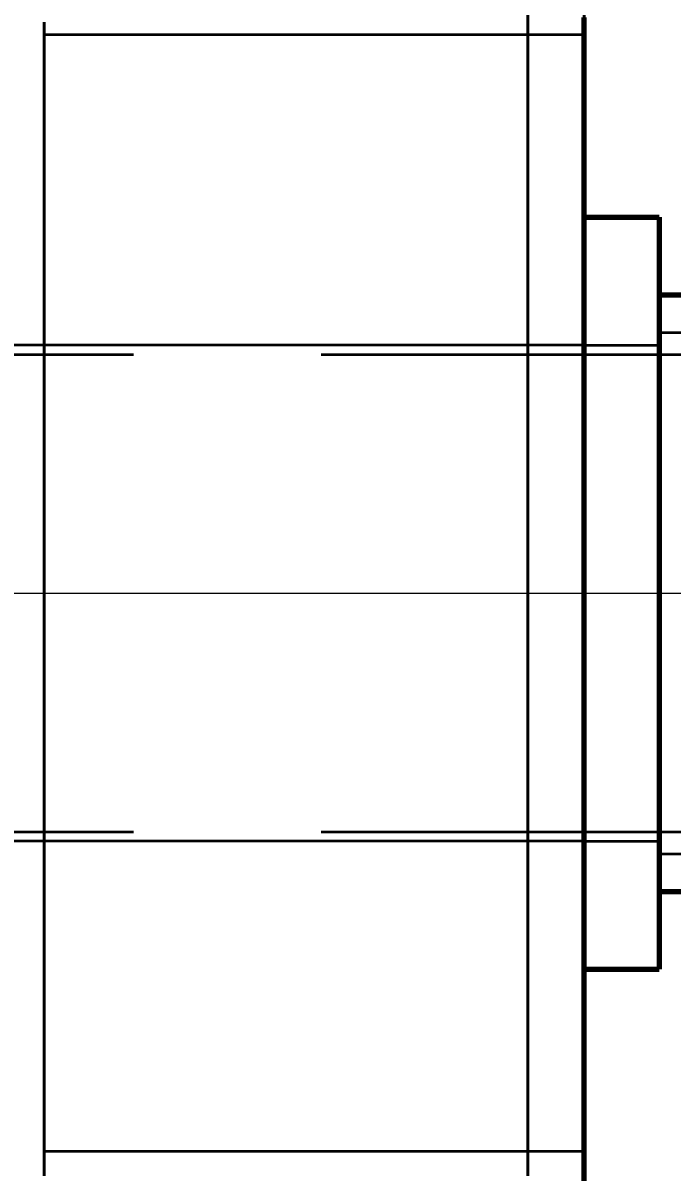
# Model space of a CAD drawing. Header units: millimetres. Extents: x 0 to 2382, y 0 to 420.
# Drawn here: x 141.8 to 145.26, y 226.62 to 232.74 of the extents above; entities that cross this region are included whole.
import ezdxf

# ---------------------------------------------------------------- set-up
doc = ezdxf.new("R2010")
doc.units = ezdxf.units.MM
doc.linetypes.add('IRAM-E-TRAZOS', pattern=[5, 4, -1])
doc.linetypes.add('IRAM-F-TRAZO-PUNTO', pattern=[20, 15, -2, 1, -2])
for name, color, linetype, lineweight in [('01-VISIBLE', 7, 'CONTINUOUS', 70), ('02-OCULTA', 4, 'IRAM-E-TRAZOS', 35), ('03-EJE', 1, 'IRAM-F-TRAZO-PUNTO', 18), ('04-COTA', 3, 'CONTINUOUS', 18)]:
    doc.layers.add(name, color=color, linetype=linetype, lineweight=lineweight)
doc.styles.add('ISO3098', font='isocpeur.ttf')
doc.dimstyles.new('FLAMA-IRAM', dxfattribs={"dimtxt": 3.5, "dimasz": 3.5, "dimexe": 2, "dimexo": 1.5, "dimgap": 1, "dimtad": 1, "dimdec": 1, "dimtxsty": 'ISO3098', "dimblk": 'IRAM_FLECHA', "dimblk1": 'IRAM_FLECHA', "dimblk2": 'IRAM_FLECHA', "dimcen": 2.5, "dimclrd": 256, "dimclre": 256, "dimclrt": 256, "dimazin": 3, "dimtfac": 1, "dimtmove": 0, "dimatfit": 3, "dimlwd": 18, "dimlwe": 18})

# ---------------------------------------------------------------- blocks, each defined once
blk = doc.blocks.new('IRAM_FLECHA')
blk.add_solid([(0, 0), (-1, 0.125), (-1, -0.125)])

msp = doc.modelspace()

# ---------------------------------------------------------------- linework, layer by layer
at = {"layer": '01-VISIBLE'}
for p, q in [((144.7909, 231.7094), (145.1909, 231.7094)), ((145.1909, 231.2969), (178.3909, 231.2969)), ((145.1909, 228.1219), (178.3909, 228.1219)), ((144.7909, 227.7094), (145.1909, 227.7094))]:
    msp.add_line(p, q, dxfattribs=at)
for points in [[(144.7909, 226.5594), (144.7909, 226.6469), (144.7909, 226.7344), (144.7909, 226.8219), (144.7909, 226.9094), (144.7909, 226.9969), (144.7909, 227.0844), (144.7909, 227.1719), (144.7909, 227.2594), (144.7909, 227.3469), (144.7909, 227.4344), (144.7909, 227.5219), (144.7909, 227.6094), (144.7909, 227.6969), (144.7909, 227.7844), (144.7909, 227.8719), (144.7909, 227.9594), (144.7909, 228.0469), (144.7909, 228.1344), (144.7909, 228.2219), (144.7909, 228.3094), (144.7909, 228.3969), (144.7909, 228.4844), (144.7909, 228.5719), (144.7909, 228.6594), (144.7909, 228.7469), (144.7909, 228.8344), (144.7909, 228.9219), (144.7909, 229.0094), (144.7909, 229.0969), (144.7909, 229.1844), (144.7909, 229.2719), (144.7909, 229.3594), (144.7909, 229.4469), (144.7909, 229.5344), (144.7909, 229.6219), (144.7909, 229.7094), (144.7909, 229.7969), (144.7909, 229.8844), (144.7909, 229.9719), (144.7909, 230.0594), (144.7909, 230.1469), (144.7909, 230.2344), (144.7909, 230.3219), (144.7909, 230.4094), (144.7909, 230.4969), (144.7909, 230.5844), (144.7909, 230.6719), (144.7909, 230.7594), (144.7909, 230.8469), (144.7909, 230.9344), (144.7909, 231.0219), (144.7909, 231.1094), (144.7909, 231.1969), (144.7909, 231.2844), (144.7909, 231.3719), (144.7909, 231.4594), (144.7909, 231.5469), (144.7909, 231.6344), (144.7909, 231.7219), (144.7909, 231.8094), (144.7909, 231.8969), (144.7909, 231.9844), (144.7909, 232.0719), (144.7909, 232.1594), (144.7909, 232.2469), (144.7909, 232.3344), (144.7909, 232.4219), (144.7909, 232.5094), (144.7909, 232.5969), (144.7909, 232.6844), (144.7909, 232.7719)], [(145.1909, 231.7094), (145.1909, 231.6594), (145.1909, 231.6094), (145.1909, 231.5594), (145.1909, 231.5094), (145.1909, 231.4594), (145.1909, 231.4094), (145.1909, 231.3594), (145.1909, 231.3094), (145.1909, 231.2594), (145.1909, 231.2094), (145.1909, 231.1594), (145.1909, 231.1094), (145.1909, 231.0594), (145.1909, 231.0094), (145.1909, 230.9594), (145.1909, 230.9094), (145.1909, 230.8594), (145.1909, 230.8094), (145.1909, 230.7594), (145.1909, 230.7094), (145.1909, 230.6594), (145.1909, 230.6094), (145.1909, 230.5594), (145.1909, 230.5094), (145.1909, 230.4594), (145.1909, 230.4094), (145.1909, 230.3594), (145.1909, 230.3094), (145.1909, 230.2594), (145.1909, 230.2094), (145.1909, 230.1594), (145.1909, 230.1094), (145.1909, 230.0594), (145.1909, 230.0094), (145.1909, 229.9594), (145.1909, 229.9094), (145.1909, 229.8594), (145.1909, 229.8094), (145.1909, 229.7594), (145.1909, 229.7094), (145.1909, 229.6594), (145.1909, 229.6094), (145.1909, 229.5594), (145.1909, 229.5094), (145.1909, 229.4594), (145.1909, 229.4094), (145.1909, 229.3594), (145.1909, 229.3094), (145.1909, 229.2594), (145.1909, 229.2094), (145.1909, 229.1594), (145.1909, 229.1094), (145.1909, 229.0594), (145.1909, 229.0094), (145.1909, 228.9594), (145.1909, 228.9094), (145.1909, 228.8594), (145.1909, 228.8094), (145.1909, 228.7594), (145.1909, 228.7094), (145.1909, 228.6594), (145.1909, 228.6094), (145.1909, 228.5594), (145.1909, 228.5094), (145.1909, 228.4594), (145.1909, 228.4094), (145.1909, 228.3594), (145.1909, 228.3094), (145.1909, 228.2594), (145.1909, 228.2094), (145.1909, 228.1594), (145.1909, 228.1094), (145.1909, 228.0594), (145.1909, 228.0094), (145.1909, 227.9594), (145.1909, 227.9094), (145.1909, 227.8594), (145.1909, 227.8094), (145.1909, 227.7594), (145.1909, 227.7094)]]:
    msp.add_lwpolyline(points, dxfattribs=at)
at = {"layer": '02-OCULTA'}
for p, q in [((144.7909, 232.6794), (141.9159, 232.6794)), ((145.1909, 231.0969), (178.3909, 231.0969)), ((144.7909, 231.0294), (138.7909, 231.0294)), ((144.7909, 231.0294), (145.1909, 231.0294)), ((138.3909, 230.9794), (185.1909, 230.9794)), ((138.3909, 228.4394), (185.1909, 228.4394)), ((144.7909, 228.3894), (138.7909, 228.3894)), ((144.7909, 228.3894), (145.1909, 228.3894)), ((145.1909, 228.3219), (178.3909, 228.3219)), ((144.7909, 226.7394), (141.9159, 226.7394))]:
    msp.add_line(p, q, dxfattribs=at)
for points in [[(141.9159, 226.6094), (141.9159, 226.6714), (141.9159, 226.7334), (141.9159, 226.7954), (141.9159, 226.8574), (141.9159, 226.9194), (141.9159, 226.9814), (141.9159, 227.0434), (141.9159, 227.1054), (141.9159, 227.1674), (141.9159, 227.2294), (141.9159, 227.2914), (141.9159, 227.3534), (141.9159, 227.4154), (141.9159, 227.4774), (141.9159, 227.5394), (141.9159, 227.6014), (141.9159, 227.6634), (141.9159, 227.7254), (141.9159, 227.7874), (141.9159, 227.8494), (141.9159, 227.9114), (141.9159, 227.9734), (141.9159, 228.0354), (141.9159, 228.0974), (141.9159, 228.1594), (141.9159, 228.2214), (141.9159, 228.2834), (141.9159, 228.3454), (141.9159, 228.4074), (141.9159, 228.4694), (141.9159, 228.5314), (141.9159, 228.5934), (141.9159, 228.6554), (141.9159, 228.7174), (141.9159, 228.7794), (141.9159, 228.8414), (141.9159, 228.9034), (141.9159, 228.9654), (141.9159, 229.0274), (141.9159, 229.0894), (141.9159, 229.1514), (141.9159, 229.2134), (141.9159, 229.2754), (141.9159, 229.3374), (141.9159, 229.3994), (141.9159, 229.4614), (141.9159, 229.5234), (141.9159, 229.5854), (141.9159, 229.6474), (141.9159, 229.7094), (141.9159, 229.7714), (141.9159, 229.8334), (141.9159, 229.8954), (141.9159, 229.9574), (141.9159, 230.0194), (141.9159, 230.0814), (141.9159, 230.1434), (141.9159, 230.2054), (141.9159, 230.2674), (141.9159, 230.3294), (141.9159, 230.3914), (141.9159, 230.4534), (141.9159, 230.5154), (141.9159, 230.5774), (141.9159, 230.6394), (141.9159, 230.7014), (141.9159, 230.7634), (141.9159, 230.8254), (141.9159, 230.8874), (141.9159, 230.9494), (141.9159, 231.0114), (141.9159, 231.0734), (141.9159, 231.1354), (141.9159, 231.1974), (141.9159, 231.2594), (141.9159, 231.3214), (141.9159, 231.3834), (141.9159, 231.4454), (141.9159, 231.5074), (141.9159, 231.5694), (141.9159, 231.6314), (141.9159, 231.6934), (141.9159, 231.7554), (141.9159, 231.8174), (141.9159, 231.8794), (141.9159, 231.9414), (141.9159, 232.0034), (141.9159, 232.0654), (141.9159, 232.1274), (141.9159, 232.1894), (141.9159, 232.2514), (141.9159, 232.3134), (141.9159, 232.3754), (141.9159, 232.4374), (141.9159, 232.4994), (141.9159, 232.5614), (141.9159, 232.6234), (141.9159, 232.6854), (141.9159, 232.7474)], [(141.9159, 232.7474), (141.9159, 232.6854), (141.9159, 232.6234), (141.9159, 232.5614), (141.9159, 232.4994), (141.9159, 232.4374), (141.9159, 232.3754), (141.9159, 232.3134), (141.9159, 232.2514), (141.9159, 232.1894), (141.9159, 232.1274), (141.9159, 232.0654), (141.9159, 232.0034), (141.9159, 231.9414), (141.9159, 231.8794), (141.9159, 231.8174), (141.9159, 231.7554), (141.9159, 231.6934), (141.9159, 231.6314), (141.9159, 231.5694), (141.9159, 231.5074), (141.9159, 231.4454), (141.9159, 231.3834), (141.9159, 231.3214), (141.9159, 231.2594), (141.9159, 231.1974), (141.9159, 231.1354), (141.9159, 231.0734), (141.9159, 231.0114), (141.9159, 230.9494), (141.9159, 230.8874), (141.9159, 230.8254), (141.9159, 230.7634), (141.9159, 230.7014), (141.9159, 230.6394), (141.9159, 230.5774), (141.9159, 230.5154), (141.9159, 230.4534), (141.9159, 230.3914), (141.9159, 230.3294), (141.9159, 230.2674), (141.9159, 230.2054), (141.9159, 230.1434), (141.9159, 230.0814), (141.9159, 230.0194), (141.9159, 229.9574), (141.9159, 229.8954), (141.9159, 229.8334), (141.9159, 229.7714), (141.9159, 229.7094), (141.9159, 229.6474), (141.9159, 229.5854), (141.9159, 229.5234), (141.9159, 229.4614), (141.9159, 229.3994), (141.9159, 229.3374), (141.9159, 229.2754), (141.9159, 229.2134), (141.9159, 229.1514), (141.9159, 229.0894), (141.9159, 229.0274), (141.9159, 228.9654), (141.9159, 228.9034), (141.9159, 228.8414), (141.9159, 228.7794), (141.9159, 228.7174), (141.9159, 228.6554), (141.9159, 228.5934), (141.9159, 228.5314), (141.9159, 228.4694), (141.9159, 228.4074), (141.9159, 228.3454), (141.9159, 228.2834), (141.9159, 228.2214), (141.9159, 228.1594), (141.9159, 228.0974), (141.9159, 228.0354), (141.9159, 227.9734), (141.9159, 227.9114), (141.9159, 227.8494), (141.9159, 227.7874), (141.9159, 227.7254), (141.9159, 227.6634), (141.9159, 227.6014), (141.9159, 227.5394), (141.9159, 227.4774), (141.9159, 227.4154), (141.9159, 227.3534), (141.9159, 227.2914), (141.9159, 227.2294), (141.9159, 227.1674), (141.9159, 227.1054), (141.9159, 227.0434), (141.9159, 226.9814), (141.9159, 226.9194), (141.9159, 226.8574), (141.9159, 226.7954), (141.9159, 226.7334), (141.9159, 226.6714), (141.9159, 226.6094)], [(144.4909, 226.6224), (144.4909, 226.6854), (144.4909, 226.7484), (144.4909, 226.8114), (144.4909, 226.8744), (144.4909, 226.9374), (144.4909, 227.0004), (144.4909, 227.0634), (144.4909, 227.1264), (144.4909, 227.1894), (144.4909, 227.2524), (144.4909, 227.3154), (144.4909, 227.3784), (144.4909, 227.4414), (144.4909, 227.5044), (144.4909, 227.5674), (144.4909, 227.6304), (144.4909, 227.6934), (144.4909, 227.7564), (144.4909, 227.8194), (144.4909, 227.8824), (144.4909, 227.9454), (144.4909, 228.0084), (144.4909, 228.0714), (144.4909, 228.1344), (144.4909, 228.1974), (144.4909, 228.2604), (144.4909, 228.3234), (144.4909, 228.3864), (144.4909, 228.4494), (144.4909, 228.5124), (144.4909, 228.5754), (144.4909, 228.6384), (144.4909, 228.7014), (144.4909, 228.7644), (144.4909, 228.8274), (144.4909, 228.8904), (144.4909, 228.9534), (144.4909, 229.0164), (144.4909, 229.0794), (144.4909, 229.1424), (144.4909, 229.2054), (144.4909, 229.2684), (144.4909, 229.3314), (144.4909, 229.3944), (144.4909, 229.4574), (144.4909, 229.5204), (144.4909, 229.5834), (144.4909, 229.6464), (144.4909, 229.7094), (144.4909, 229.7724), (144.4909, 229.8354), (144.4909, 229.8984), (144.4909, 229.9614), (144.4909, 230.0244), (144.4909, 230.0874), (144.4909, 230.1504), (144.4909, 230.2134), (144.4909, 230.2764), (144.4909, 230.3394), (144.4909, 230.4024), (144.4909, 230.4654), (144.4909, 230.5284), (144.4909, 230.5914), (144.4909, 230.6544), (144.4909, 230.7174), (144.4909, 230.7804), (144.4909, 230.8434), (144.4909, 230.9064), (144.4909, 230.9694), (144.4909, 231.0324), (144.4909, 231.0954), (144.4909, 231.1584), (144.4909, 231.2214), (144.4909, 231.2844), (144.4909, 231.3474), (144.4909, 231.4104), (144.4909, 231.4734), (144.4909, 231.5364), (144.4909, 231.5994), (144.4909, 231.6624), (144.4909, 231.7254), (144.4909, 231.7884), (144.4909, 231.8514), (144.4909, 231.9144), (144.4909, 231.9774), (144.4909, 232.0404), (144.4909, 232.1034), (144.4909, 232.1664), (144.4909, 232.2294), (144.4909, 232.2924), (144.4909, 232.3554), (144.4909, 232.4184), (144.4909, 232.4814), (144.4909, 232.5444), (144.4909, 232.6074), (144.4909, 232.6704), (144.4909, 232.7334), (144.4909, 232.7964)], [(144.4909, 232.7964), (144.4909, 232.7334), (144.4909, 232.6704), (144.4909, 232.6074), (144.4909, 232.5444), (144.4909, 232.4814), (144.4909, 232.4184), (144.4909, 232.3554), (144.4909, 232.2924), (144.4909, 232.2294), (144.4909, 232.1664), (144.4909, 232.1034), (144.4909, 232.0404), (144.4909, 231.9774), (144.4909, 231.9144), (144.4909, 231.8514), (144.4909, 231.7884), (144.4909, 231.7254), (144.4909, 231.6624), (144.4909, 231.5994), (144.4909, 231.5364), (144.4909, 231.4734), (144.4909, 231.4104), (144.4909, 231.3474), (144.4909, 231.2844), (144.4909, 231.2214), (144.4909, 231.1584), (144.4909, 231.0954), (144.4909, 231.0324), (144.4909, 230.9694), (144.4909, 230.9064), (144.4909, 230.8434), (144.4909, 230.7804), (144.4909, 230.7174), (144.4909, 230.6544), (144.4909, 230.5914), (144.4909, 230.5284), (144.4909, 230.4654), (144.4909, 230.4024), (144.4909, 230.3394), (144.4909, 230.2764), (144.4909, 230.2134), (144.4909, 230.1504), (144.4909, 230.0874), (144.4909, 230.0244), (144.4909, 229.9614), (144.4909, 229.8984), (144.4909, 229.8354), (144.4909, 229.7724), (144.4909, 229.7094), (144.4909, 229.6464), (144.4909, 229.5834), (144.4909, 229.5204), (144.4909, 229.4574), (144.4909, 229.3944), (144.4909, 229.3314), (144.4909, 229.2684), (144.4909, 229.2054), (144.4909, 229.1424), (144.4909, 229.0794), (144.4909, 229.0164), (144.4909, 228.9534), (144.4909, 228.8904), (144.4909, 228.8274), (144.4909, 228.7644), (144.4909, 228.7014), (144.4909, 228.6384), (144.4909, 228.5754), (144.4909, 228.5124), (144.4909, 228.4494), (144.4909, 228.3864), (144.4909, 228.3234), (144.4909, 228.2604), (144.4909, 228.1974), (144.4909, 228.1344), (144.4909, 228.0714), (144.4909, 228.0084), (144.4909, 227.9454), (144.4909, 227.8824), (144.4909, 227.8194), (144.4909, 227.7564), (144.4909, 227.6934), (144.4909, 227.6304), (144.4909, 227.5674), (144.4909, 227.5044), (144.4909, 227.4414), (144.4909, 227.3784), (144.4909, 227.3154), (144.4909, 227.2524), (144.4909, 227.1894), (144.4909, 227.1264), (144.4909, 227.0634), (144.4909, 227.0004), (144.4909, 226.9374), (144.4909, 226.8744), (144.4909, 226.8114), (144.4909, 226.7484), (144.4909, 226.6854), (144.4909, 226.6224)], [(144.4909, 226.6094), (144.4909, 226.6714), (144.4909, 226.7334), (144.4909, 226.7954), (144.4909, 226.8574), (144.4909, 226.9194), (144.4909, 226.9814), (144.4909, 227.0434), (144.4909, 227.1054), (144.4909, 227.1674), (144.4909, 227.2294), (144.4909, 227.2914), (144.4909, 227.3534), (144.4909, 227.4154), (144.4909, 227.4774), (144.4909, 227.5394), (144.4909, 227.6014), (144.4909, 227.6634), (144.4909, 227.7254), (144.4909, 227.7874), (144.4909, 227.8494), (144.4909, 227.9114), (144.4909, 227.9734), (144.4909, 228.0354), (144.4909, 228.0974), (144.4909, 228.1594), (144.4909, 228.2214), (144.4909, 228.2834), (144.4909, 228.3454), (144.4909, 228.4074), (144.4909, 228.4694), (144.4909, 228.5314), (144.4909, 228.5934), (144.4909, 228.6554), (144.4909, 228.7174), (144.4909, 228.7794), (144.4909, 228.8414), (144.4909, 228.9034), (144.4909, 228.9654), (144.4909, 229.0274), (144.4909, 229.0894), (144.4909, 229.1514), (144.4909, 229.2134), (144.4909, 229.2754), (144.4909, 229.3374), (144.4909, 229.3994), (144.4909, 229.4614), (144.4909, 229.5234), (144.4909, 229.5854), (144.4909, 229.6474), (144.4909, 229.7094), (144.4909, 229.7714), (144.4909, 229.8334), (144.4909, 229.8954), (144.4909, 229.9574), (144.4909, 230.0194), (144.4909, 230.0814), (144.4909, 230.1434), (144.4909, 230.2054), (144.4909, 230.2674), (144.4909, 230.3294), (144.4909, 230.3914), (144.4909, 230.4534), (144.4909, 230.5154), (144.4909, 230.5774), (144.4909, 230.6394), (144.4909, 230.7014), (144.4909, 230.7634), (144.4909, 230.8254), (144.4909, 230.8874), (144.4909, 230.9494), (144.4909, 231.0114), (144.4909, 231.0734), (144.4909, 231.1354), (144.4909, 231.1974), (144.4909, 231.2594), (144.4909, 231.3214), (144.4909, 231.3834), (144.4909, 231.4454), (144.4909, 231.5074), (144.4909, 231.5694), (144.4909, 231.6314), (144.4909, 231.6934), (144.4909, 231.7554), (144.4909, 231.8174), (144.4909, 231.8794), (144.4909, 231.9414), (144.4909, 232.0034), (144.4909, 232.0654), (144.4909, 232.1274), (144.4909, 232.1894), (144.4909, 232.2514), (144.4909, 232.3134), (144.4909, 232.3754), (144.4909, 232.4374), (144.4909, 232.4994), (144.4909, 232.5614), (144.4909, 232.6234), (144.4909, 232.6854), (144.4909, 232.7474)], [(144.4909, 232.7474), (144.4909, 232.6854), (144.4909, 232.6234), (144.4909, 232.5614), (144.4909, 232.4994), (144.4909, 232.4374), (144.4909, 232.3754), (144.4909, 232.3134), (144.4909, 232.2514), (144.4909, 232.1894), (144.4909, 232.1274), (144.4909, 232.0654), (144.4909, 232.0034), (144.4909, 231.9414), (144.4909, 231.8794), (144.4909, 231.8174), (144.4909, 231.7554), (144.4909, 231.6934), (144.4909, 231.6314), (144.4909, 231.5694), (144.4909, 231.5074), (144.4909, 231.4454), (144.4909, 231.3834), (144.4909, 231.3214), (144.4909, 231.2594), (144.4909, 231.1974), (144.4909, 231.1354), (144.4909, 231.0734), (144.4909, 231.0114), (144.4909, 230.9494), (144.4909, 230.8874), (144.4909, 230.8254), (144.4909, 230.7634), (144.4909, 230.7014), (144.4909, 230.6394), (144.4909, 230.5774), (144.4909, 230.5154), (144.4909, 230.4534), (144.4909, 230.3914), (144.4909, 230.3294), (144.4909, 230.2674), (144.4909, 230.2054), (144.4909, 230.1434), (144.4909, 230.0814), (144.4909, 230.0194), (144.4909, 229.9574), (144.4909, 229.8954), (144.4909, 229.8334), (144.4909, 229.7714), (144.4909, 229.7094), (144.4909, 229.6474), (144.4909, 229.5854), (144.4909, 229.5234), (144.4909, 229.4614), (144.4909, 229.3994), (144.4909, 229.3374), (144.4909, 229.2754), (144.4909, 229.2134), (144.4909, 229.1514), (144.4909, 229.0894), (144.4909, 229.0274), (144.4909, 228.9654), (144.4909, 228.9034), (144.4909, 228.8414), (144.4909, 228.7794), (144.4909, 228.7174), (144.4909, 228.6554), (144.4909, 228.5934), (144.4909, 228.5314), (144.4909, 228.4694), (144.4909, 228.4074), (144.4909, 228.3454), (144.4909, 228.2834), (144.4909, 228.2214), (144.4909, 228.1594), (144.4909, 228.0974), (144.4909, 228.0354), (144.4909, 227.9734), (144.4909, 227.9114), (144.4909, 227.8494), (144.4909, 227.7874), (144.4909, 227.7254), (144.4909, 227.6634), (144.4909, 227.6014), (144.4909, 227.5394), (144.4909, 227.4774), (144.4909, 227.4154), (144.4909, 227.3534), (144.4909, 227.2914), (144.4909, 227.2294), (144.4909, 227.1674), (144.4909, 227.1054), (144.4909, 227.0434), (144.4909, 226.9814), (144.4909, 226.9194), (144.4909, 226.8574), (144.4909, 226.7954), (144.4909, 226.7334), (144.4909, 226.6714), (144.4909, 226.6094)], [(144.7909, 226.6224), (144.7909, 226.6854), (144.7909, 226.7484), (144.7909, 226.8114), (144.7909, 226.8744), (144.7909, 226.9374), (144.7909, 227.0004), (144.7909, 227.0634), (144.7909, 227.1264), (144.7909, 227.1894), (144.7909, 227.2524), (144.7909, 227.3154), (144.7909, 227.3784), (144.7909, 227.4414), (144.7909, 227.5044), (144.7909, 227.5674), (144.7909, 227.6304), (144.7909, 227.6934), (144.7909, 227.7564), (144.7909, 227.8194), (144.7909, 227.8824), (144.7909, 227.9454), (144.7909, 228.0084), (144.7909, 228.0714), (144.7909, 228.1344), (144.7909, 228.1974), (144.7909, 228.2604), (144.7909, 228.3234), (144.7909, 228.3864), (144.7909, 228.4494), (144.7909, 228.5124), (144.7909, 228.5754), (144.7909, 228.6384), (144.7909, 228.7014), (144.7909, 228.7644), (144.7909, 228.8274), (144.7909, 228.8904), (144.7909, 228.9534), (144.7909, 229.0164), (144.7909, 229.0794), (144.7909, 229.1424), (144.7909, 229.2054), (144.7909, 229.2684), (144.7909, 229.3314), (144.7909, 229.3944), (144.7909, 229.4574), (144.7909, 229.5204), (144.7909, 229.5834), (144.7909, 229.6464), (144.7909, 229.7094), (144.7909, 229.7724), (144.7909, 229.8354), (144.7909, 229.8984), (144.7909, 229.9614), (144.7909, 230.0244), (144.7909, 230.0874), (144.7909, 230.1504), (144.7909, 230.2134), (144.7909, 230.2764), (144.7909, 230.3394), (144.7909, 230.4024), (144.7909, 230.4654), (144.7909, 230.5284), (144.7909, 230.5914), (144.7909, 230.6544), (144.7909, 230.7174), (144.7909, 230.7804), (144.7909, 230.8434), (144.7909, 230.9064), (144.7909, 230.9694), (144.7909, 231.0324), (144.7909, 231.0954), (144.7909, 231.1584), (144.7909, 231.2214), (144.7909, 231.2844), (144.7909, 231.3474), (144.7909, 231.4104), (144.7909, 231.4734), (144.7909, 231.5364), (144.7909, 231.5994), (144.7909, 231.6624), (144.7909, 231.7254), (144.7909, 231.7884), (144.7909, 231.8514), (144.7909, 231.9144), (144.7909, 231.9774), (144.7909, 232.0404), (144.7909, 232.1034), (144.7909, 232.1664), (144.7909, 232.2294), (144.7909, 232.2924), (144.7909, 232.3554), (144.7909, 232.4184), (144.7909, 232.4814), (144.7909, 232.5444), (144.7909, 232.6074), (144.7909, 232.6704), (144.7909, 232.7334), (144.7909, 232.7964)], [(144.7909, 232.7964), (144.7909, 232.7334), (144.7909, 232.6704), (144.7909, 232.6074), (144.7909, 232.5444), (144.7909, 232.4814), (144.7909, 232.4184), (144.7909, 232.3554), (144.7909, 232.2924), (144.7909, 232.2294), (144.7909, 232.1664), (144.7909, 232.1034), (144.7909, 232.0404), (144.7909, 231.9774), (144.7909, 231.9144), (144.7909, 231.8514), (144.7909, 231.7884), (144.7909, 231.7254), (144.7909, 231.6624), (144.7909, 231.5994), (144.7909, 231.5364), (144.7909, 231.4734), (144.7909, 231.4104), (144.7909, 231.3474), (144.7909, 231.2844), (144.7909, 231.2214), (144.7909, 231.1584), (144.7909, 231.0954), (144.7909, 231.0324), (144.7909, 230.9694), (144.7909, 230.9064), (144.7909, 230.8434), (144.7909, 230.7804), (144.7909, 230.7174), (144.7909, 230.6544), (144.7909, 230.5914), (144.7909, 230.5284), (144.7909, 230.4654), (144.7909, 230.4024), (144.7909, 230.3394), (144.7909, 230.2764), (144.7909, 230.2134), (144.7909, 230.1504), (144.7909, 230.0874), (144.7909, 230.0244), (144.7909, 229.9614), (144.7909, 229.8984), (144.7909, 229.8354), (144.7909, 229.7724), (144.7909, 229.7094), (144.7909, 229.6464), (144.7909, 229.5834), (144.7909, 229.5204), (144.7909, 229.4574), (144.7909, 229.3944), (144.7909, 229.3314), (144.7909, 229.2684), (144.7909, 229.2054), (144.7909, 229.1424), (144.7909, 229.0794), (144.7909, 229.0164), (144.7909, 228.9534), (144.7909, 228.8904), (144.7909, 228.8274), (144.7909, 228.7644), (144.7909, 228.7014), (144.7909, 228.6384), (144.7909, 228.5754), (144.7909, 228.5124), (144.7909, 228.4494), (144.7909, 228.3864), (144.7909, 228.3234), (144.7909, 228.2604), (144.7909, 228.1974), (144.7909, 228.1344), (144.7909, 228.0714), (144.7909, 228.0084), (144.7909, 227.9454), (144.7909, 227.8824), (144.7909, 227.8194), (144.7909, 227.7564), (144.7909, 227.6934), (144.7909, 227.6304), (144.7909, 227.5674), (144.7909, 227.5044), (144.7909, 227.4414), (144.7909, 227.3784), (144.7909, 227.3154), (144.7909, 227.2524), (144.7909, 227.1894), (144.7909, 227.1264), (144.7909, 227.0634), (144.7909, 227.0004), (144.7909, 226.9374), (144.7909, 226.8744), (144.7909, 226.8114), (144.7909, 226.7484), (144.7909, 226.6854), (144.7909, 226.6224)], [(144.7909, 232.7719), (144.7909, 232.6844), (144.7909, 232.5969), (144.7909, 232.5094), (144.7909, 232.4219), (144.7909, 232.3344), (144.7909, 232.2469), (144.7909, 232.1594), (144.7909, 232.0719), (144.7909, 231.9844), (144.7909, 231.8969), (144.7909, 231.8094), (144.7909, 231.7219), (144.7909, 231.6344), (144.7909, 231.5469), (144.7909, 231.4594), (144.7909, 231.3719), (144.7909, 231.2844), (144.7909, 231.1969), (144.7909, 231.1094), (144.7909, 231.0219), (144.7909, 230.9344), (144.7909, 230.8469), (144.7909, 230.7594), (144.7909, 230.6719), (144.7909, 230.5844), (144.7909, 230.4969), (144.7909, 230.4094), (144.7909, 230.3219), (144.7909, 230.2344), (144.7909, 230.1469), (144.7909, 230.0594), (144.7909, 229.9719), (144.7909, 229.8844), (144.7909, 229.7969), (144.7909, 229.7094), (144.7909, 229.6219), (144.7909, 229.5344), (144.7909, 229.4469), (144.7909, 229.3594), (144.7909, 229.2719), (144.7909, 229.1844), (144.7909, 229.0969), (144.7909, 229.0094), (144.7909, 228.9219), (144.7909, 228.8344), (144.7909, 228.7469), (144.7909, 228.6594), (144.7909, 228.5719), (144.7909, 228.4844), (144.7909, 228.3969), (144.7909, 228.3094), (144.7909, 228.2219), (144.7909, 228.1344), (144.7909, 228.0469), (144.7909, 227.9594), (144.7909, 227.8719), (144.7909, 227.7844), (144.7909, 227.6969), (144.7909, 227.6094), (144.7909, 227.5219), (144.7909, 227.4344), (144.7909, 227.3469), (144.7909, 227.2594), (144.7909, 227.1719), (144.7909, 227.0844), (144.7909, 226.9969), (144.7909, 226.9094), (144.7909, 226.8219), (144.7909, 226.7344), (144.7909, 226.6469), (144.7909, 226.5594)], [(141.9159, 226.7394), (141.9159, 226.7897), (141.9159, 226.84), (141.9159, 226.8904), (141.9159, 226.9407), (141.9159, 226.9911), (141.9159, 227.0414), (141.9159, 227.0917), (141.9159, 227.1421), (141.9159, 227.1924), (141.9159, 227.2428), (141.9159, 227.2931), (141.9159, 227.3434), (141.9159, 227.3938), (141.9159, 227.4441), (141.9159, 227.4945), (141.9159, 227.5448), (141.9159, 227.5951), (141.9159, 227.6455), (141.9159, 227.6958), (141.9159, 227.7461), (141.9159, 227.7965), (141.9159, 227.8468), (141.9159, 227.8972), (141.9159, 227.9475), (141.9159, 227.9978), (141.9159, 228.0482), (141.9159, 228.0985), (141.9159, 228.1489), (141.9159, 228.1992), (141.9159, 228.2495), (141.9159, 228.2999), (141.9159, 228.3502), (141.9159, 228.4006), (141.9159, 228.4509), (141.9159, 228.5012), (141.9159, 228.5516), (141.9159, 228.6019), (141.9159, 228.6522), (141.9159, 228.7026), (141.9159, 228.7529), (141.9159, 228.8033), (141.9159, 228.8536), (141.9159, 228.9039), (141.9159, 228.9543), (141.9159, 229.0046), (141.9159, 229.055), (141.9159, 229.1053), (141.9159, 229.1556), (141.9159, 229.206), (141.9159, 229.2563), (141.9159, 229.3067), (141.9159, 229.357), (141.9159, 229.4073), (141.9159, 229.4577), (141.9159, 229.508), (141.9159, 229.5584), (141.9159, 229.6087), (141.9159, 229.659), (141.9159, 229.7094), (141.9159, 229.7597), (141.9159, 229.81), (141.9159, 229.8604), (141.9159, 229.9107), (141.9159, 229.9611), (141.9159, 230.0114), (141.9159, 230.0617), (141.9159, 230.1121), (141.9159, 230.1624), (141.9159, 230.2128), (141.9159, 230.2631), (141.9159, 230.3134), (141.9159, 230.3638), (141.9159, 230.4141), (141.9159, 230.4645), (141.9159, 230.5148), (141.9159, 230.5651), (141.9159, 230.6155), (141.9159, 230.6658), (141.9159, 230.7161), (141.9159, 230.7665), (141.9159, 230.8168), (141.9159, 230.8672), (141.9159, 230.9175), (141.9159, 230.9678), (141.9159, 231.0182), (141.9159, 231.0685), (141.9159, 231.1189), (141.9159, 231.1692), (141.9159, 231.2195), (141.9159, 231.2699), (141.9159, 231.3202), (141.9159, 231.3706), (141.9159, 231.4209), (141.9159, 231.4712), (141.9159, 231.5216), (141.9159, 231.5719), (141.9159, 231.6222), (141.9159, 231.6726), (141.9159, 231.7229), (141.9159, 231.7733), (141.9159, 231.8236), (141.9159, 231.8739), (141.9159, 231.9243), (141.9159, 231.9746), (141.9159, 232.025), (141.9159, 232.0753), (141.9159, 232.1256), (141.9159, 232.176), (141.9159, 232.2263), (141.9159, 232.2767), (141.9159, 232.327), (141.9159, 232.3773), (141.9159, 232.4277), (141.9159, 232.478), (141.9159, 232.5284), (141.9159, 232.5787), (141.9159, 232.629), (141.9159, 232.6794)], [(141.9159, 232.6794), (141.9159, 232.629), (141.9159, 232.5787), (141.9159, 232.5284), (141.9159, 232.478), (141.9159, 232.4277), (141.9159, 232.3773), (141.9159, 232.327), (141.9159, 232.2767), (141.9159, 232.2263), (141.9159, 232.176), (141.9159, 232.1256), (141.9159, 232.0753), (141.9159, 232.025), (141.9159, 231.9746), (141.9159, 231.9243), (141.9159, 231.8739), (141.9159, 231.8236), (141.9159, 231.7733), (141.9159, 231.7229), (141.9159, 231.6726), (141.9159, 231.6222), (141.9159, 231.5719), (141.9159, 231.5216), (141.9159, 231.4712), (141.9159, 231.4209), (141.9159, 231.3706), (141.9159, 231.3202), (141.9159, 231.2699), (141.9159, 231.2195), (141.9159, 231.1692), (141.9159, 231.1189), (141.9159, 231.0685), (141.9159, 231.0182), (141.9159, 230.9678), (141.9159, 230.9175), (141.9159, 230.8672), (141.9159, 230.8168), (141.9159, 230.7665), (141.9159, 230.7161), (141.9159, 230.6658), (141.9159, 230.6155), (141.9159, 230.5651), (141.9159, 230.5148), (141.9159, 230.4645), (141.9159, 230.4141), (141.9159, 230.3638), (141.9159, 230.3134), (141.9159, 230.2631), (141.9159, 230.2128), (141.9159, 230.1624), (141.9159, 230.1121), (141.9159, 230.0617), (141.9159, 230.0114), (141.9159, 229.9611), (141.9159, 229.9107), (141.9159, 229.8604), (141.9159, 229.81), (141.9159, 229.7597), (141.9159, 229.7094), (141.9159, 229.659), (141.9159, 229.6087), (141.9159, 229.5584), (141.9159, 229.508), (141.9159, 229.4577), (141.9159, 229.4073), (141.9159, 229.357), (141.9159, 229.3067), (141.9159, 229.2563), (141.9159, 229.206), (141.9159, 229.1556), (141.9159, 229.1053), (141.9159, 229.055), (141.9159, 229.0046), (141.9159, 228.9543), (141.9159, 228.9039), (141.9159, 228.8536), (141.9159, 228.8033), (141.9159, 228.7529), (141.9159, 228.7026), (141.9159, 228.6522), (141.9159, 228.6019), (141.9159, 228.5516), (141.9159, 228.5012), (141.9159, 228.4509), (141.9159, 228.4006), (141.9159, 228.3502), (141.9159, 228.2999), (141.9159, 228.2495), (141.9159, 228.1992), (141.9159, 228.1489), (141.9159, 228.0985), (141.9159, 228.0482), (141.9159, 227.9978), (141.9159, 227.9475), (141.9159, 227.8972), (141.9159, 227.8468), (141.9159, 227.7965), (141.9159, 227.7461), (141.9159, 227.6958), (141.9159, 227.6455), (141.9159, 227.5951), (141.9159, 227.5448), (141.9159, 227.4945), (141.9159, 227.4441), (141.9159, 227.3938), (141.9159, 227.3434), (141.9159, 227.2931), (141.9159, 227.2428), (141.9159, 227.1924), (141.9159, 227.1421), (141.9159, 227.0917), (141.9159, 227.0414), (141.9159, 226.9911), (141.9159, 226.9407), (141.9159, 226.8904), (141.9159, 226.84), (141.9159, 226.7897), (141.9159, 226.7394)], [(144.7909, 226.7394), (144.7909, 226.7897), (144.7909, 226.84), (144.7909, 226.8904), (144.7909, 226.9407), (144.7909, 226.9911), (144.7909, 227.0414), (144.7909, 227.0917), (144.7909, 227.1421), (144.7909, 227.1924), (144.7909, 227.2428), (144.7909, 227.2931), (144.7909, 227.3434), (144.7909, 227.3938), (144.7909, 227.4441), (144.7909, 227.4945), (144.7909, 227.5448), (144.7909, 227.5951), (144.7909, 227.6455), (144.7909, 227.6958), (144.7909, 227.7461), (144.7909, 227.7965), (144.7909, 227.8468), (144.7909, 227.8972), (144.7909, 227.9475), (144.7909, 227.9978), (144.7909, 228.0482), (144.7909, 228.0985), (144.7909, 228.1489), (144.7909, 228.1992), (144.7909, 228.2495), (144.7909, 228.2999), (144.7909, 228.3502), (144.7909, 228.4006), (144.7909, 228.4509), (144.7909, 228.5012), (144.7909, 228.5516), (144.7909, 228.6019), (144.7909, 228.6522), (144.7909, 228.7026), (144.7909, 228.7529), (144.7909, 228.8033), (144.7909, 228.8536), (144.7909, 228.9039), (144.7909, 228.9543), (144.7909, 229.0046), (144.7909, 229.055), (144.7909, 229.1053), (144.7909, 229.1556), (144.7909, 229.206), (144.7909, 229.2563), (144.7909, 229.3067), (144.7909, 229.357), (144.7909, 229.4073), (144.7909, 229.4577), (144.7909, 229.508), (144.7909, 229.5584), (144.7909, 229.6087), (144.7909, 229.659), (144.7909, 229.7094), (144.7909, 229.7597), (144.7909, 229.81), (144.7909, 229.8604), (144.7909, 229.9107), (144.7909, 229.9611), (144.7909, 230.0114), (144.7909, 230.0617), (144.7909, 230.1121), (144.7909, 230.1624), (144.7909, 230.2128), (144.7909, 230.2631), (144.7909, 230.3134), (144.7909, 230.3638), (144.7909, 230.4141), (144.7909, 230.4645), (144.7909, 230.5148), (144.7909, 230.5651), (144.7909, 230.6155), (144.7909, 230.6658), (144.7909, 230.7161), (144.7909, 230.7665), (144.7909, 230.8168), (144.7909, 230.8672), (144.7909, 230.9175), (144.7909, 230.9678), (144.7909, 231.0182), (144.7909, 231.0685), (144.7909, 231.1189), (144.7909, 231.1692), (144.7909, 231.2195), (144.7909, 231.2699), (144.7909, 231.3202), (144.7909, 231.3706), (144.7909, 231.4209), (144.7909, 231.4712), (144.7909, 231.5216), (144.7909, 231.5719), (144.7909, 231.6222), (144.7909, 231.6726), (144.7909, 231.7229), (144.7909, 231.7733), (144.7909, 231.8236), (144.7909, 231.8739), (144.7909, 231.9243), (144.7909, 231.9746), (144.7909, 232.025), (144.7909, 232.0753), (144.7909, 232.1256), (144.7909, 232.176), (144.7909, 232.2263), (144.7909, 232.2767), (144.7909, 232.327), (144.7909, 232.3773), (144.7909, 232.4277), (144.7909, 232.478), (144.7909, 232.5284), (144.7909, 232.5787), (144.7909, 232.629), (144.7909, 232.6794)], [(144.7909, 232.6794), (144.7909, 232.629), (144.7909, 232.5787), (144.7909, 232.5284), (144.7909, 232.478), (144.7909, 232.4277), (144.7909, 232.3773), (144.7909, 232.327), (144.7909, 232.2767), (144.7909, 232.2263), (144.7909, 232.176), (144.7909, 232.1256), (144.7909, 232.0753), (144.7909, 232.025), (144.7909, 231.9746), (144.7909, 231.9243), (144.7909, 231.8739), (144.7909, 231.8236), (144.7909, 231.7733), (144.7909, 231.7229), (144.7909, 231.6726), (144.7909, 231.6222), (144.7909, 231.5719), (144.7909, 231.5216), (144.7909, 231.4712), (144.7909, 231.4209), (144.7909, 231.3706), (144.7909, 231.3202), (144.7909, 231.2699), (144.7909, 231.2195), (144.7909, 231.1692), (144.7909, 231.1189), (144.7909, 231.0685), (144.7909, 231.0182), (144.7909, 230.9678), (144.7909, 230.9175), (144.7909, 230.8672), (144.7909, 230.8168), (144.7909, 230.7665), (144.7909, 230.7161), (144.7909, 230.6658), (144.7909, 230.6155), (144.7909, 230.5651), (144.7909, 230.5148), (144.7909, 230.4645), (144.7909, 230.4141), (144.7909, 230.3638), (144.7909, 230.3134), (144.7909, 230.2631), (144.7909, 230.2128), (144.7909, 230.1624), (144.7909, 230.1121), (144.7909, 230.0617), (144.7909, 230.0114), (144.7909, 229.9611), (144.7909, 229.9107), (144.7909, 229.8604), (144.7909, 229.81), (144.7909, 229.7597), (144.7909, 229.7094), (144.7909, 229.659), (144.7909, 229.6087), (144.7909, 229.5584), (144.7909, 229.508), (144.7909, 229.4577), (144.7909, 229.4073), (144.7909, 229.357), (144.7909, 229.3067), (144.7909, 229.2563), (144.7909, 229.206), (144.7909, 229.1556), (144.7909, 229.1053), (144.7909, 229.055), (144.7909, 229.0046), (144.7909, 228.9543), (144.7909, 228.9039), (144.7909, 228.8536), (144.7909, 228.8033), (144.7909, 228.7529), (144.7909, 228.7026), (144.7909, 228.6522), (144.7909, 228.6019), (144.7909, 228.5516), (144.7909, 228.5012), (144.7909, 228.4509), (144.7909, 228.4006), (144.7909, 228.3502), (144.7909, 228.2999), (144.7909, 228.2495), (144.7909, 228.1992), (144.7909, 228.1489), (144.7909, 228.0985), (144.7909, 228.0482), (144.7909, 227.9978), (144.7909, 227.9475), (144.7909, 227.8972), (144.7909, 227.8468), (144.7909, 227.7965), (144.7909, 227.7461), (144.7909, 227.6958), (144.7909, 227.6455), (144.7909, 227.5951), (144.7909, 227.5448), (144.7909, 227.4945), (144.7909, 227.4441), (144.7909, 227.3938), (144.7909, 227.3434), (144.7909, 227.2931), (144.7909, 227.2428), (144.7909, 227.1924), (144.7909, 227.1421), (144.7909, 227.0917), (144.7909, 227.0414), (144.7909, 226.9911), (144.7909, 226.9407), (144.7909, 226.8904), (144.7909, 226.84), (144.7909, 226.7897), (144.7909, 226.7394)], [(144.7909, 231.7094), (144.7909, 231.6594), (144.7909, 231.6094), (144.7909, 231.5594), (144.7909, 231.5094), (144.7909, 231.4594), (144.7909, 231.4094), (144.7909, 231.3594), (144.7909, 231.3094), (144.7909, 231.2594), (144.7909, 231.2094), (144.7909, 231.1594), (144.7909, 231.1094), (144.7909, 231.0594), (144.7909, 231.0094), (144.7909, 230.9594), (144.7909, 230.9094), (144.7909, 230.8594), (144.7909, 230.8094), (144.7909, 230.7594), (144.7909, 230.7094), (144.7909, 230.6594), (144.7909, 230.6094), (144.7909, 230.5594), (144.7909, 230.5094), (144.7909, 230.4594), (144.7909, 230.4094), (144.7909, 230.3594), (144.7909, 230.3094), (144.7909, 230.2594), (144.7909, 230.2094), (144.7909, 230.1594), (144.7909, 230.1094), (144.7909, 230.0594), (144.7909, 230.0094), (144.7909, 229.9594), (144.7909, 229.9094), (144.7909, 229.8594), (144.7909, 229.8094), (144.7909, 229.7594), (144.7909, 229.7094), (144.7909, 229.6594), (144.7909, 229.6094), (144.7909, 229.5594), (144.7909, 229.5094), (144.7909, 229.4594), (144.7909, 229.4094), (144.7909, 229.3594), (144.7909, 229.3094), (144.7909, 229.2594), (144.7909, 229.2094), (144.7909, 229.1594), (144.7909, 229.1094), (144.7909, 229.0594), (144.7909, 229.0094), (144.7909, 228.9594), (144.7909, 228.9094), (144.7909, 228.8594), (144.7909, 228.8094), (144.7909, 228.7594), (144.7909, 228.7094), (144.7909, 228.6594), (144.7909, 228.6094), (144.7909, 228.5594), (144.7909, 228.5094), (144.7909, 228.4594), (144.7909, 228.4094), (144.7909, 228.3594), (144.7909, 228.3094), (144.7909, 228.2594), (144.7909, 228.2094), (144.7909, 228.1594), (144.7909, 228.1094), (144.7909, 228.0594), (144.7909, 228.0094), (144.7909, 227.9594), (144.7909, 227.9094), (144.7909, 227.8594), (144.7909, 227.8094), (144.7909, 227.7594), (144.7909, 227.7094)], [(144.7909, 227.7094), (144.7909, 227.7594), (144.7909, 227.8094), (144.7909, 227.8594), (144.7909, 227.9094), (144.7909, 227.9594), (144.7909, 228.0094), (144.7909, 228.0594), (144.7909, 228.1094), (144.7909, 228.1594), (144.7909, 228.2094), (144.7909, 228.2594), (144.7909, 228.3094), (144.7909, 228.3594), (144.7909, 228.4094), (144.7909, 228.4594), (144.7909, 228.5094), (144.7909, 228.5594), (144.7909, 228.6094), (144.7909, 228.6594), (144.7909, 228.7094), (144.7909, 228.7594), (144.7909, 228.8094), (144.7909, 228.8594), (144.7909, 228.9094), (144.7909, 228.9594), (144.7909, 229.0094), (144.7909, 229.0594), (144.7909, 229.1094), (144.7909, 229.1594), (144.7909, 229.2094), (144.7909, 229.2594), (144.7909, 229.3094), (144.7909, 229.3594), (144.7909, 229.4094), (144.7909, 229.4594), (144.7909, 229.5094), (144.7909, 229.5594), (144.7909, 229.6094), (144.7909, 229.6594), (144.7909, 229.7094), (144.7909, 229.7594), (144.7909, 229.8094), (144.7909, 229.8594), (144.7909, 229.9094), (144.7909, 229.9594), (144.7909, 230.0094), (144.7909, 230.0594), (144.7909, 230.1094), (144.7909, 230.1594), (144.7909, 230.2094), (144.7909, 230.2594), (144.7909, 230.3094), (144.7909, 230.3594), (144.7909, 230.4094), (144.7909, 230.4594), (144.7909, 230.5094), (144.7909, 230.5594), (144.7909, 230.6094), (144.7909, 230.6594), (144.7909, 230.7094), (144.7909, 230.7594), (144.7909, 230.8094), (144.7909, 230.8594), (144.7909, 230.9094), (144.7909, 230.9594), (144.7909, 231.0094), (144.7909, 231.0594), (144.7909, 231.1094), (144.7909, 231.1594), (144.7909, 231.2094), (144.7909, 231.2594), (144.7909, 231.3094), (144.7909, 231.3594), (144.7909, 231.4094), (144.7909, 231.4594), (144.7909, 231.5094), (144.7909, 231.5594), (144.7909, 231.6094), (144.7909, 231.6594), (144.7909, 231.7094)], [(145.1909, 227.7094), (145.1909, 227.7594), (145.1909, 227.8094), (145.1909, 227.8594), (145.1909, 227.9094), (145.1909, 227.9594), (145.1909, 228.0094), (145.1909, 228.0594), (145.1909, 228.1094), (145.1909, 228.1594), (145.1909, 228.2094), (145.1909, 228.2594), (145.1909, 228.3094), (145.1909, 228.3594), (145.1909, 228.4094), (145.1909, 228.4594), (145.1909, 228.5094), (145.1909, 228.5594), (145.1909, 228.6094), (145.1909, 228.6594), (145.1909, 228.7094), (145.1909, 228.7594), (145.1909, 228.8094), (145.1909, 228.8594), (145.1909, 228.9094), (145.1909, 228.9594), (145.1909, 229.0094), (145.1909, 229.0594), (145.1909, 229.1094), (145.1909, 229.1594), (145.1909, 229.2094), (145.1909, 229.2594), (145.1909, 229.3094), (145.1909, 229.3594), (145.1909, 229.4094), (145.1909, 229.4594), (145.1909, 229.5094), (145.1909, 229.5594), (145.1909, 229.6094), (145.1909, 229.6594), (145.1909, 229.7094), (145.1909, 229.7594), (145.1909, 229.8094), (145.1909, 229.8594), (145.1909, 229.9094), (145.1909, 229.9594), (145.1909, 230.0094), (145.1909, 230.0594), (145.1909, 230.1094), (145.1909, 230.1594), (145.1909, 230.2094), (145.1909, 230.2594), (145.1909, 230.3094), (145.1909, 230.3594), (145.1909, 230.4094), (145.1909, 230.4594), (145.1909, 230.5094), (145.1909, 230.5594), (145.1909, 230.6094), (145.1909, 230.6594), (145.1909, 230.7094), (145.1909, 230.7594), (145.1909, 230.8094), (145.1909, 230.8594), (145.1909, 230.9094), (145.1909, 230.9594), (145.1909, 231.0094), (145.1909, 231.0594), (145.1909, 231.1094), (145.1909, 231.1594), (145.1909, 231.2094), (145.1909, 231.2594), (145.1909, 231.3094), (145.1909, 231.3594), (145.1909, 231.4094), (145.1909, 231.4594), (145.1909, 231.5094), (145.1909, 231.5594), (145.1909, 231.6094), (145.1909, 231.6594), (145.1909, 231.7094)], [(145.1909, 231.2969), (145.1909, 231.2465), (145.1909, 231.1961), (145.1909, 231.1457), (145.1909, 231.0953), (145.1909, 231.0449), (145.1909, 230.9945), (145.1909, 230.9441), (145.1909, 230.8937), (145.1909, 230.8433), (145.1909, 230.7929), (145.1909, 230.7425), (145.1909, 230.6921), (145.1909, 230.6417), (145.1909, 230.5913), (145.1909, 230.5409), (145.1909, 230.4905), (145.1909, 230.4401), (145.1909, 230.3897), (145.1909, 230.3393), (145.1909, 230.2889), (145.1909, 230.2385), (145.1909, 230.1881), (145.1909, 230.1377), (145.1909, 230.0873), (145.1909, 230.0369), (145.1909, 229.9866), (145.1909, 229.9362), (145.1909, 229.8858), (145.1909, 229.8354), (145.1909, 229.785), (145.1909, 229.7346), (145.1909, 229.6842), (145.1909, 229.6338), (145.1909, 229.5834), (145.1909, 229.533), (145.1909, 229.4826), (145.1909, 229.4322), (145.1909, 229.3818), (145.1909, 229.3314), (145.1909, 229.281), (145.1909, 229.2306), (145.1909, 229.1802), (145.1909, 229.1298), (145.1909, 229.0794), (145.1909, 229.029), (145.1909, 228.9786), (145.1909, 228.9282), (145.1909, 228.8778), (145.1909, 228.8274), (145.1909, 228.777), (145.1909, 228.7266), (145.1909, 228.6762), (145.1909, 228.6258), (145.1909, 228.5754), (145.1909, 228.525), (145.1909, 228.4746), (145.1909, 228.4242), (145.1909, 228.3739), (145.1909, 228.3235), (145.1909, 228.2731), (145.1909, 228.2227), (145.1909, 228.1723), (145.1909, 228.1219)], [(145.1909, 228.1219), (145.1909, 228.1723), (145.1909, 228.2227), (145.1909, 228.2731), (145.1909, 228.3235), (145.1909, 228.3739), (145.1909, 228.4242), (145.1909, 228.4746), (145.1909, 228.525), (145.1909, 228.5754), (145.1909, 228.6258), (145.1909, 228.6762), (145.1909, 228.7266), (145.1909, 228.777), (145.1909, 228.8274), (145.1909, 228.8778), (145.1909, 228.9282), (145.1909, 228.9786), (145.1909, 229.029), (145.1909, 229.0794), (145.1909, 229.1298), (145.1909, 229.1802), (145.1909, 229.2306), (145.1909, 229.281), (145.1909, 229.3314), (145.1909, 229.3818), (145.1909, 229.4322), (145.1909, 229.4826), (145.1909, 229.533), (145.1909, 229.5834), (145.1909, 229.6338), (145.1909, 229.6842), (145.1909, 229.7346), (145.1909, 229.785), (145.1909, 229.8354), (145.1909, 229.8858), (145.1909, 229.9362), (145.1909, 229.9866), (145.1909, 230.0369), (145.1909, 230.0873), (145.1909, 230.1377), (145.1909, 230.1881), (145.1909, 230.2385), (145.1909, 230.2889), (145.1909, 230.3393), (145.1909, 230.3897), (145.1909, 230.4401), (145.1909, 230.4905), (145.1909, 230.5409), (145.1909, 230.5913), (145.1909, 230.6417), (145.1909, 230.6921), (145.1909, 230.7425), (145.1909, 230.7929), (145.1909, 230.8433), (145.1909, 230.8937), (145.1909, 230.9441), (145.1909, 230.9945), (145.1909, 231.0449), (145.1909, 231.0953), (145.1909, 231.1457), (145.1909, 231.1961), (145.1909, 231.2465), (145.1909, 231.2969)], [(145.1909, 231.0969), (145.1909, 231.0464), (145.1909, 230.996), (145.1909, 230.9455), (145.1909, 230.895), (145.1909, 230.8446), (145.1909, 230.7941), (145.1909, 230.7437), (145.1909, 230.6932), (145.1909, 230.6428), (145.1909, 230.5923), (145.1909, 230.5419), (145.1909, 230.4914), (145.1909, 230.441), (145.1909, 230.3905), (145.1909, 230.34), (145.1909, 230.2896), (145.1909, 230.2391), (145.1909, 230.1887), (145.1909, 230.1382), (145.1909, 230.0878), (145.1909, 230.0373), (145.1909, 229.9869), (145.1909, 229.9364), (145.1909, 229.886), (145.1909, 229.8355), (145.1909, 229.785), (145.1909, 229.7346), (145.1909, 229.6841), (145.1909, 229.6337), (145.1909, 229.5832), (145.1909, 229.5328), (145.1909, 229.4823), (145.1909, 229.4319), (145.1909, 229.3814), (145.1909, 229.331), (145.1909, 229.2805), (145.1909, 229.23), (145.1909, 229.1796), (145.1909, 229.1291), (145.1909, 229.0787), (145.1909, 229.0282), (145.1909, 228.9778), (145.1909, 228.9273), (145.1909, 228.8769), (145.1909, 228.8264), (145.1909, 228.776), (145.1909, 228.7255), (145.1909, 228.675), (145.1909, 228.6246), (145.1909, 228.5741), (145.1909, 228.5237), (145.1909, 228.4732), (145.1909, 228.4228), (145.1909, 228.3723), (145.1909, 228.3219)], [(145.1909, 228.3219), (145.1909, 228.3723), (145.1909, 228.4228), (145.1909, 228.4732), (145.1909, 228.5237), (145.1909, 228.5741), (145.1909, 228.6246), (145.1909, 228.675), (145.1909, 228.7255), (145.1909, 228.776), (145.1909, 228.8264), (145.1909, 228.8769), (145.1909, 228.9273), (145.1909, 228.9778), (145.1909, 229.0282), (145.1909, 229.0787), (145.1909, 229.1291), (145.1909, 229.1796), (145.1909, 229.23), (145.1909, 229.2805), (145.1909, 229.331), (145.1909, 229.3814), (145.1909, 229.4319), (145.1909, 229.4823), (145.1909, 229.5328), (145.1909, 229.5832), (145.1909, 229.6337), (145.1909, 229.6841), (145.1909, 229.7346), (145.1909, 229.785), (145.1909, 229.8355), (145.1909, 229.886), (145.1909, 229.9364), (145.1909, 229.9869), (145.1909, 230.0373), (145.1909, 230.0878), (145.1909, 230.1382), (145.1909, 230.1887), (145.1909, 230.2391), (145.1909, 230.2896), (145.1909, 230.34), (145.1909, 230.3905), (145.1909, 230.441), (145.1909, 230.4914), (145.1909, 230.5419), (145.1909, 230.5923), (145.1909, 230.6428), (145.1909, 230.6932), (145.1909, 230.7437), (145.1909, 230.7941), (145.1909, 230.8446), (145.1909, 230.895), (145.1909, 230.9455), (145.1909, 230.996), (145.1909, 231.0464), (145.1909, 231.0969)], [(144.7909, 228.3894), (144.7909, 228.4401), (144.7909, 228.4909), (144.7909, 228.5417), (144.7909, 228.5924), (144.7909, 228.6432), (144.7909, 228.694), (144.7909, 228.7448), (144.7909, 228.7955), (144.7909, 228.8463), (144.7909, 228.8971), (144.7909, 228.9478), (144.7909, 228.9986), (144.7909, 229.0494), (144.7909, 229.1001), (144.7909, 229.1509), (144.7909, 229.2017), (144.7909, 229.2524), (144.7909, 229.3032), (144.7909, 229.354), (144.7909, 229.4048), (144.7909, 229.4555), (144.7909, 229.5063), (144.7909, 229.5571), (144.7909, 229.6078), (144.7909, 229.6586), (144.7909, 229.7094), (144.7909, 229.7601), (144.7909, 229.8109), (144.7909, 229.8617), (144.7909, 229.9124), (144.7909, 229.9632), (144.7909, 230.014), (144.7909, 230.0648), (144.7909, 230.1155), (144.7909, 230.1663), (144.7909, 230.2171), (144.7909, 230.2678), (144.7909, 230.3186), (144.7909, 230.3694), (144.7909, 230.4201), (144.7909, 230.4709), (144.7909, 230.5217), (144.7909, 230.5724), (144.7909, 230.6232), (144.7909, 230.674), (144.7909, 230.7248), (144.7909, 230.7755), (144.7909, 230.8263), (144.7909, 230.8771), (144.7909, 230.9278), (144.7909, 230.9786), (144.7909, 231.0294)], [(144.7909, 231.0294), (144.7909, 230.9786), (144.7909, 230.9278), (144.7909, 230.8771), (144.7909, 230.8263), (144.7909, 230.7755), (144.7909, 230.7248), (144.7909, 230.674), (144.7909, 230.6232), (144.7909, 230.5724), (144.7909, 230.5217), (144.7909, 230.4709), (144.7909, 230.4201), (144.7909, 230.3694), (144.7909, 230.3186), (144.7909, 230.2678), (144.7909, 230.2171), (144.7909, 230.1663), (144.7909, 230.1155), (144.7909, 230.0648), (144.7909, 230.014), (144.7909, 229.9632), (144.7909, 229.9124), (144.7909, 229.8617), (144.7909, 229.8109), (144.7909, 229.7601), (144.7909, 229.7094), (144.7909, 229.6586), (144.7909, 229.6078), (144.7909, 229.5571), (144.7909, 229.5063), (144.7909, 229.4555), (144.7909, 229.4048), (144.7909, 229.354), (144.7909, 229.3032), (144.7909, 229.2524), (144.7909, 229.2017), (144.7909, 229.1509), (144.7909, 229.1001), (144.7909, 229.0494), (144.7909, 228.9986), (144.7909, 228.9478), (144.7909, 228.8971), (144.7909, 228.8463), (144.7909, 228.7955), (144.7909, 228.7448), (144.7909, 228.694), (144.7909, 228.6432), (144.7909, 228.5924), (144.7909, 228.5417), (144.7909, 228.4909), (144.7909, 228.4401), (144.7909, 228.3894)], [(144.7909, 231.0294), (144.7909, 230.9786), (144.7909, 230.9278), (144.7909, 230.8771), (144.7909, 230.8263), (144.7909, 230.7755), (144.7909, 230.7248), (144.7909, 230.674), (144.7909, 230.6232), (144.7909, 230.5724), (144.7909, 230.5217), (144.7909, 230.4709), (144.7909, 230.4201), (144.7909, 230.3694), (144.7909, 230.3186), (144.7909, 230.2678), (144.7909, 230.2171), (144.7909, 230.1663), (144.7909, 230.1155), (144.7909, 230.0648), (144.7909, 230.014), (144.7909, 229.9632), (144.7909, 229.9124), (144.7909, 229.8617), (144.7909, 229.8109), (144.7909, 229.7601), (144.7909, 229.7094), (144.7909, 229.6586), (144.7909, 229.6078), (144.7909, 229.5571), (144.7909, 229.5063), (144.7909, 229.4555), (144.7909, 229.4048), (144.7909, 229.354), (144.7909, 229.3032), (144.7909, 229.2524), (144.7909, 229.2017), (144.7909, 229.1509), (144.7909, 229.1001), (144.7909, 229.0494), (144.7909, 228.9986), (144.7909, 228.9478), (144.7909, 228.8971), (144.7909, 228.8463), (144.7909, 228.7955), (144.7909, 228.7448), (144.7909, 228.694), (144.7909, 228.6432), (144.7909, 228.5924), (144.7909, 228.5417), (144.7909, 228.4909), (144.7909, 228.4401), (144.7909, 228.3894)], [(144.7909, 228.3894), (144.7909, 228.4401), (144.7909, 228.4909), (144.7909, 228.5417), (144.7909, 228.5924), (144.7909, 228.6432), (144.7909, 228.694), (144.7909, 228.7448), (144.7909, 228.7955), (144.7909, 228.8463), (144.7909, 228.8971), (144.7909, 228.9478), (144.7909, 228.9986), (144.7909, 229.0494), (144.7909, 229.1001), (144.7909, 229.1509), (144.7909, 229.2017), (144.7909, 229.2524), (144.7909, 229.3032), (144.7909, 229.354), (144.7909, 229.4048), (144.7909, 229.4555), (144.7909, 229.5063), (144.7909, 229.5571), (144.7909, 229.6078), (144.7909, 229.6586), (144.7909, 229.7094), (144.7909, 229.7601), (144.7909, 229.8109), (144.7909, 229.8617), (144.7909, 229.9124), (144.7909, 229.9632), (144.7909, 230.014), (144.7909, 230.0648), (144.7909, 230.1155), (144.7909, 230.1663), (144.7909, 230.2171), (144.7909, 230.2678), (144.7909, 230.3186), (144.7909, 230.3694), (144.7909, 230.4201), (144.7909, 230.4709), (144.7909, 230.5217), (144.7909, 230.5724), (144.7909, 230.6232), (144.7909, 230.674), (144.7909, 230.7248), (144.7909, 230.7755), (144.7909, 230.8263), (144.7909, 230.8771), (144.7909, 230.9278), (144.7909, 230.9786), (144.7909, 231.0294)], [(145.1909, 231.0294), (145.1909, 230.9786), (145.1909, 230.9278), (145.1909, 230.8771), (145.1909, 230.8263), (145.1909, 230.7755), (145.1909, 230.7248), (145.1909, 230.674), (145.1909, 230.6232), (145.1909, 230.5724), (145.1909, 230.5217), (145.1909, 230.4709), (145.1909, 230.4201), (145.1909, 230.3694), (145.1909, 230.3186), (145.1909, 230.2678), (145.1909, 230.2171), (145.1909, 230.1663), (145.1909, 230.1155), (145.1909, 230.0648), (145.1909, 230.014), (145.1909, 229.9632), (145.1909, 229.9124), (145.1909, 229.8617), (145.1909, 229.8109), (145.1909, 229.7601), (145.1909, 229.7094), (145.1909, 229.6586), (145.1909, 229.6078), (145.1909, 229.5571), (145.1909, 229.5063), (145.1909, 229.4555), (145.1909, 229.4048), (145.1909, 229.354), (145.1909, 229.3032), (145.1909, 229.2524), (145.1909, 229.2017), (145.1909, 229.1509), (145.1909, 229.1001), (145.1909, 229.0494), (145.1909, 228.9986), (145.1909, 228.9478), (145.1909, 228.8971), (145.1909, 228.8463), (145.1909, 228.7955), (145.1909, 228.7448), (145.1909, 228.694), (145.1909, 228.6432), (145.1909, 228.5924), (145.1909, 228.5417), (145.1909, 228.4909), (145.1909, 228.4401), (145.1909, 228.3894)], [(145.1909, 228.3894), (145.1909, 228.4401), (145.1909, 228.4909), (145.1909, 228.5417), (145.1909, 228.5924), (145.1909, 228.6432), (145.1909, 228.694), (145.1909, 228.7448), (145.1909, 228.7955), (145.1909, 228.8463), (145.1909, 228.8971), (145.1909, 228.9478), (145.1909, 228.9986), (145.1909, 229.0494), (145.1909, 229.1001), (145.1909, 229.1509), (145.1909, 229.2017), (145.1909, 229.2524), (145.1909, 229.3032), (145.1909, 229.354), (145.1909, 229.4048), (145.1909, 229.4555), (145.1909, 229.5063), (145.1909, 229.5571), (145.1909, 229.6078), (145.1909, 229.6586), (145.1909, 229.7094), (145.1909, 229.7601), (145.1909, 229.8109), (145.1909, 229.8617), (145.1909, 229.9124), (145.1909, 229.9632), (145.1909, 230.014), (145.1909, 230.0648), (145.1909, 230.1155), (145.1909, 230.1663), (145.1909, 230.2171), (145.1909, 230.2678), (145.1909, 230.3186), (145.1909, 230.3694), (145.1909, 230.4201), (145.1909, 230.4709), (145.1909, 230.5217), (145.1909, 230.5724), (145.1909, 230.6232), (145.1909, 230.674), (145.1909, 230.7248), (145.1909, 230.7755), (145.1909, 230.8263), (145.1909, 230.8771), (145.1909, 230.9278), (145.1909, 230.9786), (145.1909, 231.0294)]]:
    msp.add_lwpolyline(points, dxfattribs=at)
at = {"layer": '03-EJE'}
msp.add_line((141.4909, 229.7094), (182.0909, 229.7094), dxfattribs=at)

# ---------------------------------------------------------------- dimensions: what is measured, and where the dimension line sits
at = {"layer": '04-COTA'}
msp.add_linear_dim(base=(126.3909, 212.2094), p1=(145.7909, 212.2094), p2=(158.7909, 303.5963), angle=90, dimstyle='FLAMA-IRAM', override={"dimlfac": 10}, dxfattribs=at).render()

doc.saveas('drawing.dxf')
